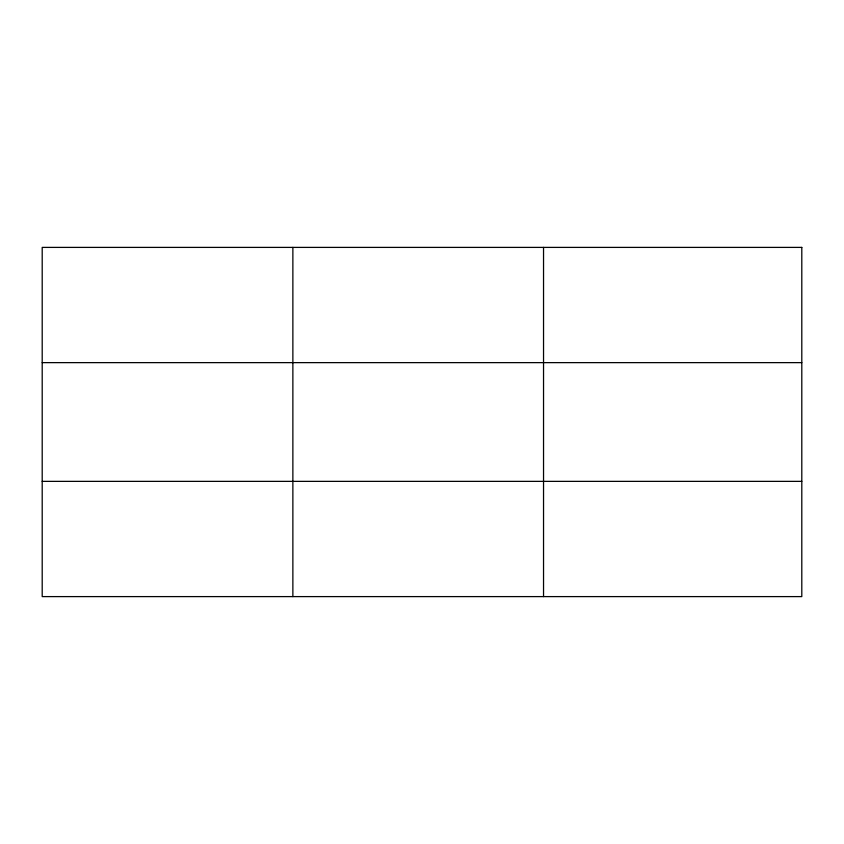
<?xml version="1.0" encoding="UTF-8"?>
<svg xmlns="http://www.w3.org/2000/svg" width="844" height="844" viewBox="0 0 844 844"><rect width="100%" height="100%" fill="white"/><g stroke="black" fill="none" stroke-linecap="round" stroke-linejoin="round"><path stroke-width="1.27" d="M292.868 596.602L292.868 247.397M543.536 596.602L543.536 247.397M42.2 362.635L801.8 362.635M42.2 481.365L801.8 481.365M801.8 247.397L801.8 596.602L42.2 596.602L42.2 247.397L801.8 247.397"/></g></svg>
